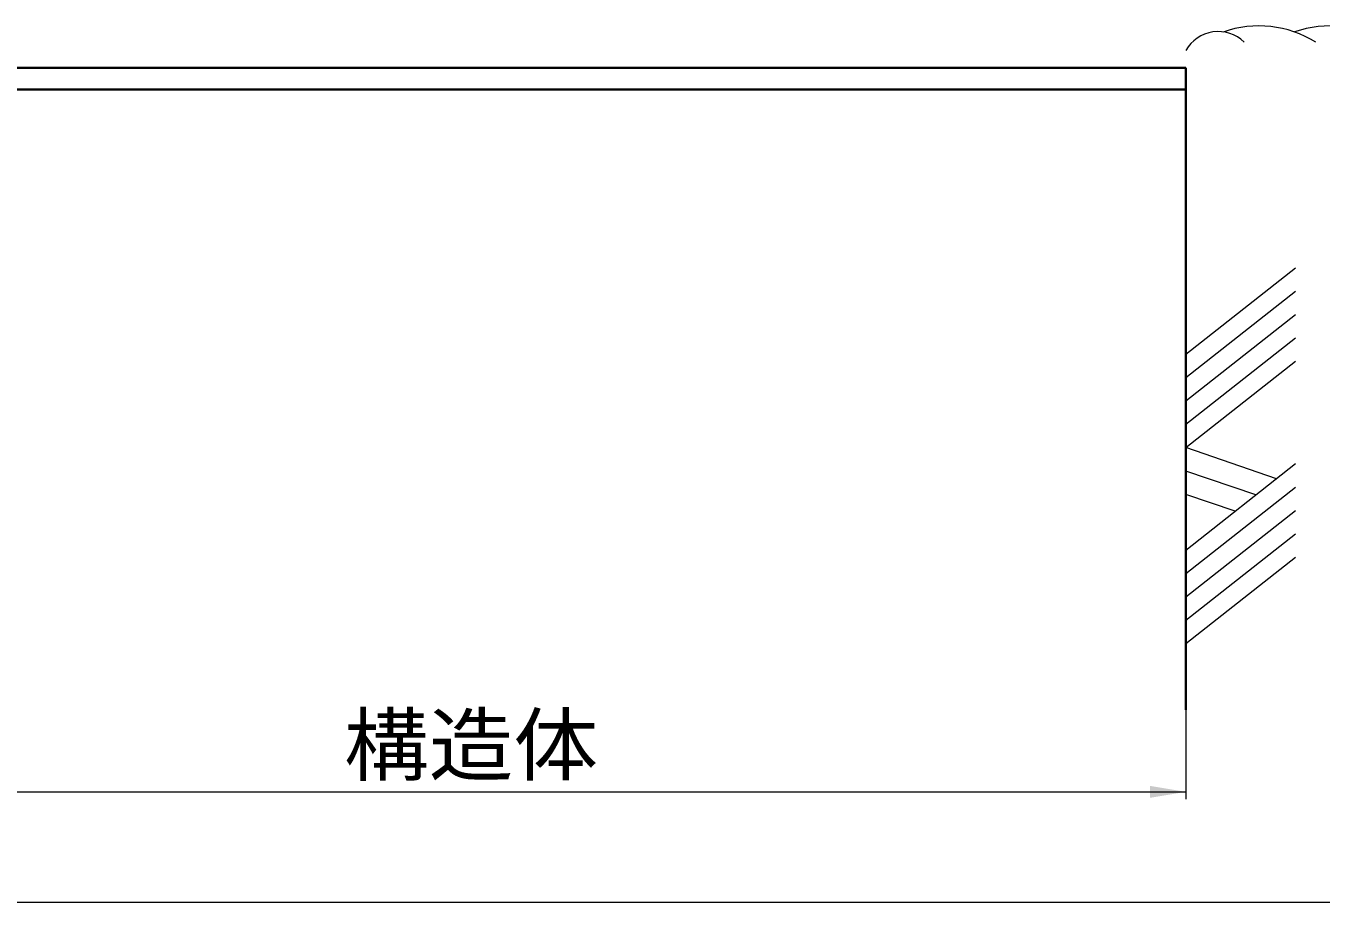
# Model space of a CAD drawing. Units: millimetres at full size, sheet at 1:2; details may follow other scales. Extents: x 1944 to 3626, y 1339 to 2527.
# Drawn here: x 2295.9 to 2476.4, y 2051 to 2173.1 of the extents above; entities that cross this region are included whole.
import ezdxf
from ezdxf.enums import TextEntityAlignment as Align

# ---------------------------------------------------------------- set-up
doc = ezdxf.new("R2010")
doc.units = ezdxf.units.MM
doc.header["$LTSCALE"] = 2
for name, color, linetype, lineweight in [('1外形線', 7, 'Continuous', 35), ('2細い実線', 3, 'Continuous', 20), ('6寸法線', 4, 'Continuous', 13)]:
    doc.layers.add(name, color=color, linetype=linetype, lineweight=lineweight)
doc.styles.add('ＭＳ Ｐゴシック', font='')
doc.styles.get('ＭＳ Ｐゴシック').set_extended_font_data('MS PGothic')

# ---------------------------------------------------------------- blocks, each defined once
blk = doc.blocks.new('filled_arrow')
at = {"color": 0, "linetype": 'Continuous', "lineweight": -2}
blk.add_solid([(7.5, 1.25), (0, 0), (7.5, -1.25)], dxfattribs=at)

msp = doc.modelspace()

# ---------------------------------------------------------------- linework, layer by layer
at = {"layer": '1外形線'}
for p, q in [((2457.536, 2167.248), (2258.297, 2167.254)), ((2457.531, 2077.793), (2457.533, 2167.248)), ((2457.535, 2164.248), (2258.297, 2164.254))]:
    msp.add_line(p, q, dxfattribs=at)
at = {"layer": '2細い実線'}
for p, q in [((2457.533, 2127.369), (2472.828, 2139.413)), ((2457.533, 2124.108), (2472.827, 2136.151)), ((2457.533, 2120.848), (2472.828, 2132.891)), ((2457.532, 2117.587), (2472.828, 2129.631)), ((2457.533, 2114.327), (2472.827, 2126.37)), ((2470.162, 2110.002), (2457.533, 2114.327)), ((2457.532, 2100.057), (2472.827, 2112.1)), ((2467.276, 2107.73), (2457.533, 2111.066)), ((2457.532, 2096.796), (2472.827, 2108.84)), ((2464.391, 2105.457), (2457.532, 2107.806)), ((2457.532, 2093.535), (2472.826, 2105.579)), ((2457.532, 2090.275), (2472.827, 2102.318)), ((2457.532, 2087.014), (2472.826, 2099.058))]:
    msp.add_line(p, q, dxfattribs=at)
for centre, radius, start, end in [((2462.057, 2167.129), 5.189, 45.95258, 150.66551), ((2467.725, 2158.161), 14.948, 58.00504, 109.39784), ((2477.655, 2158.162), 14.948, 58.00504, 109.39784)]:
    msp.add_arc(centre, radius, start, end, dxfattribs=at)
at = {"layer": '6寸法線'}
for p, q in [((2457.526, 2078.112), (2457.526, 2065.354)), ((2258.287, 2066.354), (2457.526, 2066.354)), ((2176.196, 2050.989), (3439.32, 2050.989))]:
    msp.add_line(p, q, dxfattribs=at)

# ---------------------------------------------------------------- block references
at = {"layer": '6寸法線', "xscale": 0.667, "yscale": 0.667, "rotation": 180}
msp.add_blockref('filled_arrow', (2457.526, 2066.354), dxfattribs=at)

# ---------------------------------------------------------------- texts
at = {"layer": '6寸法線', "style": 'ＭＳ Ｐゴシック', "width": 1.05}
msp.add_text('構造体', height=8.248, dxfattribs=at).set_placement((2357.907, 2072.894), align=Align.MIDDLE_CENTER)

doc.saveas('drawing.dxf')
